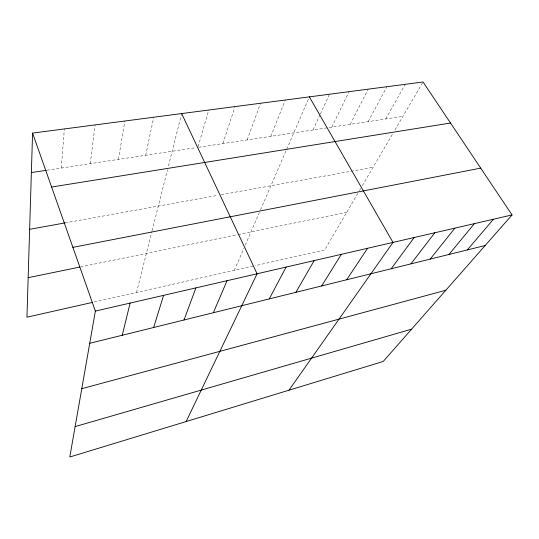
<?xml version="1.0" encoding="UTF-8"?>
<svg xmlns="http://www.w3.org/2000/svg" width="539" height="539" viewBox="0 0 539 539"><rect width="100%" height="100%" fill="white"/><g stroke="black" fill="none" stroke-linecap="round" stroke-linejoin="round"><path stroke-width="0.4" stroke-dasharray="2.69 2.02" d="M61.271 168.047L64.363 128.929M90.262 163.661L95.12 124.907M118.385 159.409L124.893 121.012M145.665 155.279L153.73 117.232M136.508 292.461L151.897 231.527M152.086 230.753L167.474 169.812M168.458 165.931L181.67 113.581M198.109 146.588L208.761 110.03M222.876 143.603L235.044 106.594M247.172 139.924L260.546 103.259M270.8 136.354L285.306 100.018M234.31 270.383L243.958 248.088M245.258 245.077L260.202 210.52M260.532 209.765L309.352 96.865M313.018 129.966L320.011 114.76M320.361 114.005L329.457 94.237M331.822 127.123L349.077 91.67M350.195 124.341L368.225 89.164M368.164 121.625L386.928 86.718M385.729 118.971L405.2 84.327M357.829 193.373L324.68 249.981L254.947 265.727M359.439 190.617L360.692 188.475M362.37 185.618L392.897 133.483M395.006 129.879L423.048 81.989M94.21 302.008L254.132 265.909M80.5 266.94L237.389 234.708M238.184 234.546L346.786 212.231M65.084 222.91L217.965 195.307M221.179 194.727L373.089 167.306M47.149 170.183L196.223 147.632M198.689 147.262L402.916 116.37"/><path stroke-width="0.81" d="M32.576 133.093L95.369 311.097L69.8 457.011L383.195 361.474L512.05 214.94L423.048 81.989L32.576 133.093L26.95 317.195L92.587 302.379M122.245 335.258L130.121 303.073M153.655 327.496L163.607 295.345M184.015 319.984L195.886 287.9M213.363 312.728L227.027 280.711M186.144 421.545L257.09 273.778L181.67 113.581M269.251 298.909L286.121 267.074M295.871 292.327L314.183 260.6M321.668 285.946L341.322 254.341M346.678 279.761L367.578 248.284M288.998 390.189L392.992 242.415L309.352 96.865M391.186 268.759L414.181 237.524M410.927 263.874L434.798 232.767M430.176 259.111L454.876 228.138M448.96 254.469L474.428 223.624M467.279 249.941L493.481 219.225M75.13 426.598L411.607 329.167M81.766 388.693L445.827 290.251M89.723 343.303L485.167 245.514M95.369 311.097L512.05 214.94M28.156 277.693L79.691 267.101M72.88 247.347L480.714 168.134M29.638 229.304L65.084 222.91M51.603 187.033L450.516 123.027M31.37 172.568L46.32 170.311"/></g></svg>
